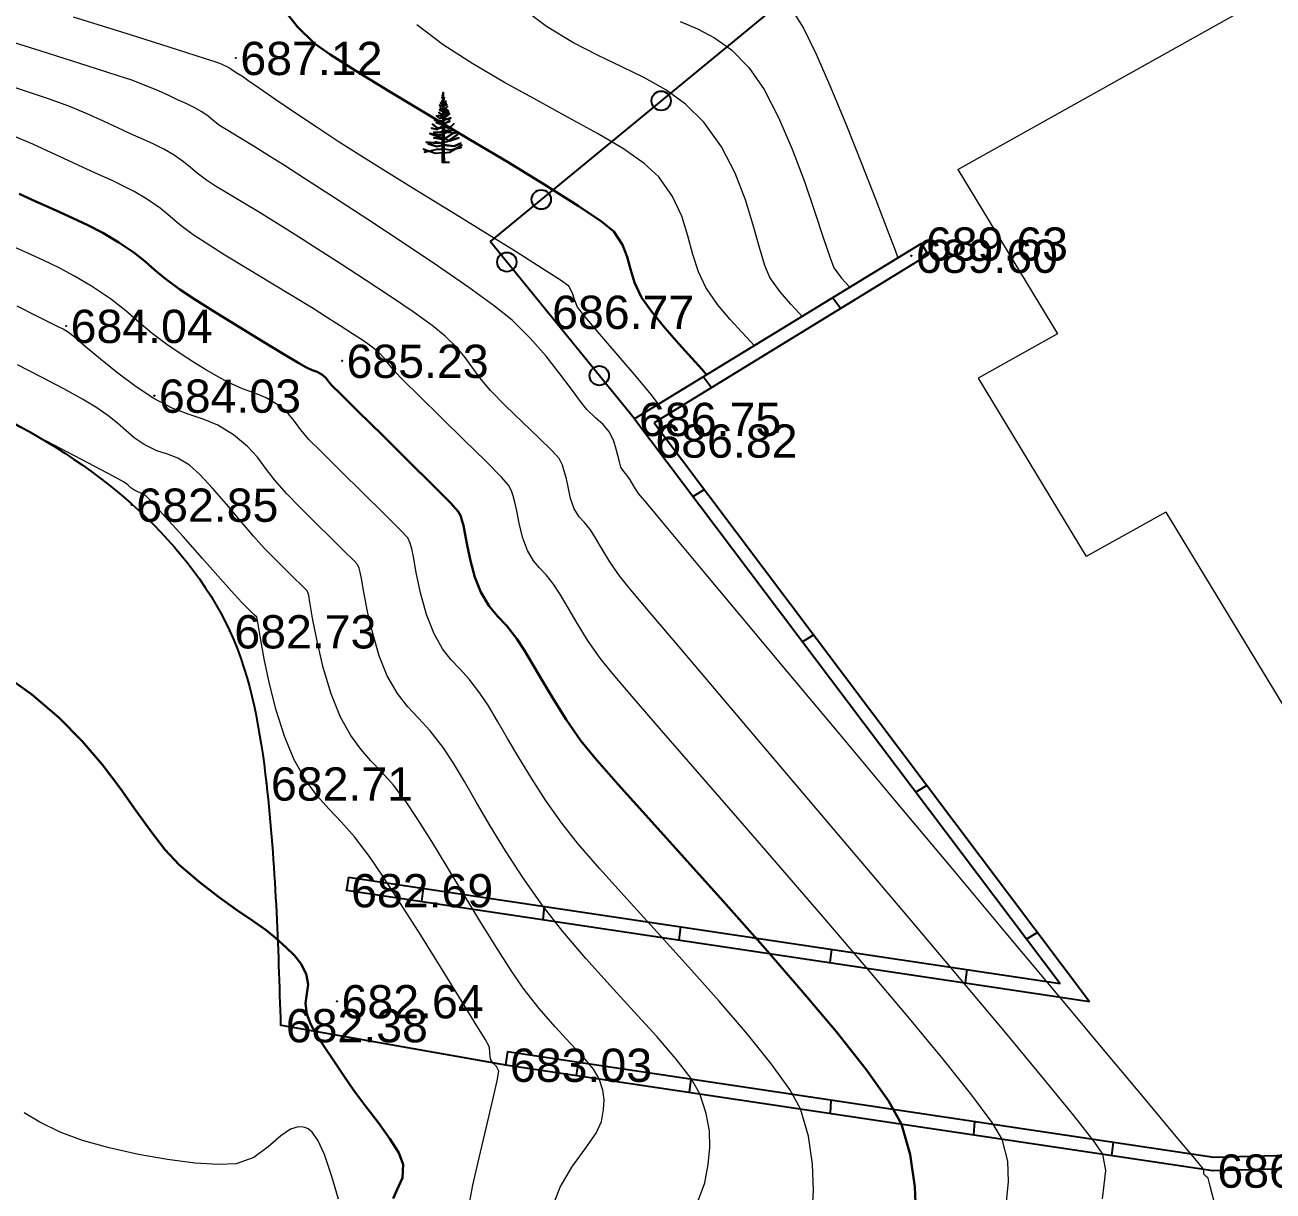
# Model space of a CAD drawing. Header units: feet. Extents: x 3381 to 1374491, y 675186 to 8751562.
# Drawn here: x 686674.7 to 686712.22, y 4376110.15 to 4376145.2 of the extents above; entities that cross this region are included whole.
import ezdxf

# ---------------------------------------------------------------- set-up
doc = ezdxf.new("R2010")
doc.units = ezdxf.units.FT
doc.header["$MEASUREMENT"] = 0
doc.header["$PDMODE"] = 34
doc.header["$PDSIZE"] = 0.01
doc.layers.get('0').update_dxf_attribs({"linetype": 'CONTINUOUS'})
for name, color, linetype in [('0_Point_Height', 2, 'CONTINUOUS'), ('0_Point_Point', 7, 'CONTINUOUS'), ('Aqaclar', 3, 'CONTINUOUS')]:
    doc.layers.add(name, color=color, linetype=linetype)
for name, color, linetype, lineweight in [('ANA HORIZONTAL', 24, 'CONTINUOUS', 30), ('das tikili', 5, 'CONTINUOUS', 0), ('HORIZANTAL', 24, 'CONTINUOUS', 13)]:
    doc.layers.add(name, color=color, linetype=linetype, lineweight=lineweight)
doc.styles.get("Standard").update_dxf_attribs({"font": 'arial.ttf', "height": 2.5})

msp = doc.modelspace()

# ---------------------------------------------------------------- linework, layer by layer
at = {"linetype": 'Continuous'}
for p, q in [((686699.466, 4376147.563, 690.108), (686688.683, 4376138.685, 96.176)), ((686693.024, 4376133.355, 686.749), (686688.683, 4376138.685, 155.937)), ((686701.647, 4376138.626, 689.629), (686693.024, 4376133.355, 686.749)), ((686701.647, 4376138.626, 689.629), (686701.855, 4376138.285, 689.629)), ((686701.855, 4376138.285, 689.629), (686693.609, 4376133.244, 686.875)), ((686698.989, 4376137.001, 526.873), (686699.23, 4376136.68, 514.864)), ((686695.097, 4376134.622, 538.515), (686695.338, 4376134.301, 526.505)), ((686693.024, 4376133.355, 686.749), (686705.817, 4376116.387, 26.213)), ((686693.609, 4376133.244, 673.042), (686706.704, 4376115.85, 22.403)), ((686695.124, 4376131.232, 687.856), (686694.782, 4376131.023, 687.742)), ((686698.412, 4376126.864, 688.021), (686698.074, 4376126.657, 687.908)), ((686701.816, 4376122.343, 688.241), (686701.481, 4376122.138, 688.129)), ((686684.425, 4376119.587, 682.689), (686684.366, 4376119.191, 682.689)), ((686684.425, 4376119.587, 682.689), (686705.817, 4376116.387, 686.22)), ((686684.366, 4376119.191, 682.689), (686706.704, 4376115.85, 686.376)), ((686686.67, 4376119.251), (686686.621, 4376118.854)), ((686690.31, 4376118.707, 219.33), (686690.262, 4376118.309, 219.33)), ((686694.402, 4376118.095), (686694.354, 4376117.697)), ((686705.142, 4376117.925, 688.046), (686704.811, 4376117.722, 687.935)), ((686698.942, 4376117.416), (686698.893, 4376117.019)), ((686703.015, 4376116.807), (686702.966, 4376116.409)), ((686689.202, 4376114.341, 683.035), (686689.143, 4376113.945, 683.035)), ((686689.202, 4376114.341, 683.035), (686710.436, 4376111.165, 686.54)), ((686689.143, 4376113.945, 683.035), (686710.412, 4376110.764, 686.546)), ((686691.328, 4376114.023), (686691.271, 4376113.627)), ((686694.712, 4376113.517), (686694.662, 4376113.12)), ((686698.922, 4376112.887), (686698.907, 4376112.485)), ((686703.248, 4376112.24), (686703.216, 4376111.84)), ((686707.411, 4376111.617), (686707.364, 4376111.22)), ((686710.436, 4376111.165, 686.55), (686728.115, 4376111.628, 688.633)), ((686710.412, 4376110.764, 686.546), (686728.126, 4376111.228, 688.633))]:
    msp.add_line(p, q, dxfattribs=at)
at = {"color": 30, "linetype": 'Continuous'}
msp.add_line((686682.403, 4376115.134, 682.384), (686689.143, 4376113.945, 683.035), dxfattribs=at)
at = {"linetype": 'Continuous'}
for centre in [(686693.825, 4376142.919, 379.396), (686690.22, 4376139.951, 180.832), (686689.184, 4376138.071, 217.111), (686691.964, 4376134.657, 557.12)]:
    msp.add_circle(centre, 0.291, dxfattribs=at)
at = {"color": 30, "linetype": 'Continuous'}
msp.add_open_spline([(686653.199, 4376134.621), (686655.636, 4376135.804), (686660.729, 4376138.276), (686669.595, 4376135.452), (686676.867, 4376132.425), (686681.235, 4376127.177), (686682.187, 4376121.52), (686682.308, 4376117.54), (686682.382, 4376115.126)], degree=3, knots=[0, 0, 0, 0, 7.836941, 16.383664, 26.472949, 31.316468, 36.03358, 43.306752, 43.306752, 43.306752, 43.306752], dxfattribs=at)
at = {"layer": '0_Point_Point'}
for p in [(686681.036, 4376144.205, 687.116), (686701.647, 4376138.626, 689.629), (686701.346, 4376138.26, 689.604), (686690.41, 4376136.575, 686.766), (686675.934, 4376136.152, 684.043), (686684.229, 4376135.103, 685.227), (686678.588, 4376134.055, 684.031), (686693.024, 4376133.355, 686.749), (686693.515, 4376132.705, 686.82), (686677.908, 4376130.778, 682.846), (686680.855, 4376126.972, 682.733), (686681.956, 4376122.398, 682.706), (686684.366, 4376119.191, 682.689), (686684.079, 4376115.854, 682.637), (686682.403, 4376115.134, 682.384), (686689.143, 4376113.945, 683.035), (686710.412, 4376110.764, 686.546)]:
    msp.add_point(p, dxfattribs=at)
at = {"layer": 'ANA HORIZONTAL', "color": 16, "lineweight": 30}
for points, elevation in [([(686695.187, 4376134.678), (686695.053, 4376134.847), (686694.75, 4376135.185), (686694.359, 4376135.615), (686693.939, 4376136.092), (686693.546, 4376136.573), (686693.238, 4376137.011), (686693.019, 4376137.459), (686692.9, 4376137.855), (686692.807, 4376138.225), (686692.665, 4376138.594), (686692.399, 4376138.989), (686692.029, 4376139.294), (686691.328, 4376139.766), (686690.375, 4376140.365), (686689.25, 4376141.049), (686688.035, 4376141.778), (686686.809, 4376142.508), (686685.652, 4376143.201), (686684.645, 4376143.814), (686683.868, 4376144.306), (686683.401, 4376144.636), (686682.891, 4376145.139), (686682.481, 4376145.661)], 687.5), ([(686701.487, 4376109.312), (686701.448, 4376110.273), (686701.312, 4376111.247), (686701.046, 4376112.165), (686700.663, 4376112.859), (686699.992, 4376113.801), (686699.095, 4376114.931), (686698.037, 4376116.191), (686696.88, 4376117.522), (686695.687, 4376118.864), (686694.523, 4376120.159), (686693.45, 4376121.348), (686692.532, 4376122.371), (686691.832, 4376123.169), (686691.412, 4376123.685), (686690.973, 4376124.318), (686690.593, 4376124.914), (686690.263, 4376125.464), (686689.974, 4376125.96), (686689.717, 4376126.392), (686689.484, 4376126.751), (686689.173, 4376127.143), (686688.901, 4376127.431), (686688.65, 4376127.727), (686688.401, 4376128.146), (686688.222, 4376128.6), (686688.087, 4376129.095), (686687.989, 4376129.562), (686687.922, 4376129.937), (686687.877, 4376130.152), (686687.834, 4376130.31), (686687.797, 4376130.435), (686687.724, 4376130.575), (686687.488, 4376130.83), (686686.948, 4376131.373), (686686.226, 4376132.091), (686685.442, 4376132.865), (686684.716, 4376133.579), (686684.169, 4376134.117), (686683.922, 4376134.363), (686683.819, 4376134.486), (686683.741, 4376134.587), (686683.626, 4376134.691), (686683.481, 4376134.773), (686683.334, 4376134.827), (686683.158, 4376134.904), (686682.929, 4376135.037), (686682.464, 4376135.313), (686681.844, 4376135.686), (686681.144, 4376136.111), (686680.445, 4376136.543), (686679.823, 4376136.936), (686679.357, 4376137.243), (686678.925, 4376137.563), (686678.596, 4376137.838), (686678.3, 4376138.096), (686677.966, 4376138.361), (686677.523, 4376138.66), (686677.037, 4376138.947), (686676.591, 4376139.179), (686676.139, 4376139.39), (686675.632, 4376139.616), (686675.024, 4376139.89), (686674.522, 4376140.124)], 685), ([(686685.766, 4376109.925), (686685.886, 4376110.192), (686686.043, 4376110.543), (686686.07, 4376110.948), (686685.933, 4376111.296), (686685.669, 4376111.723), (686685.326, 4376112.198), (686684.949, 4376112.692), (686684.586, 4376113.173), (686684.283, 4376113.61), (686683.983, 4376114.066), (686683.711, 4376114.469), (686683.476, 4376114.829), (686683.292, 4376115.157), (686683.171, 4376115.464), (686683.132, 4376115.798), (686683.174, 4376116.08), (686683.208, 4376116.358), (686683.149, 4376116.677), (686682.995, 4376116.985), (686682.797, 4376117.232), (686682.548, 4376117.47), (686682.242, 4376117.751), (686681.952, 4376117.986), (686681.55, 4376118.268), (686681.061, 4376118.601), (686680.512, 4376118.99), (686679.929, 4376119.44), (686679.336, 4376119.957), (686678.904, 4376120.42), (686678.477, 4376120.97), (686678.034, 4376121.589), (686677.556, 4376122.259), (686677.023, 4376122.961), (686676.416, 4376123.676), (686675.715, 4376124.386), (686674.9, 4376125.072), (686674.006, 4376125.72)], 682.5)]:
    msp.add_lwpolyline(points, dxfattribs=dict(at, elevation=elevation))
at = {"layer": 'Aqaclar', "color": 3}
msp.add_lwpolyline([(686687.458, 4376141.067), (686687.246, 4376141.059), (686687.25, 4376141.354), (686687.042, 4376141.33), (686686.833, 4376141.406), (686686.682, 4376141.46), (686686.833, 4376141.406), (686686.707, 4376141.379), (686686.833, 4376141.406), (686687.086, 4376141.46), (686687.252, 4376141.467), (686687.25, 4376141.354), (686687.295, 4376141.359), (686687.299, 4376141.061), (686687.295, 4376141.359), (686687.472, 4376141.379), (686687.638, 4376141.472), (686687.807, 4376141.516), (686687.638, 4376141.472), (686687.832, 4376141.581), (686687.638, 4376141.472), (686687.497, 4376141.435), (686687.294, 4376141.465), (686687.295, 4376141.359), (686687.294, 4376141.465), (686687.276, 4376141.468), (686687.252, 4376141.467), (686687.253, 4376141.589), (686687.251, 4376141.589), (686687.08, 4376141.549), (686686.821, 4376141.622), (686687.08, 4376141.549), (686687.251, 4376141.589), (686687.253, 4376141.589), (686687.254, 4376141.636), (686687.244, 4376141.638), (686687.03, 4376141.686), (686687.159, 4376141.657), (686687.086, 4376141.646), (686686.758, 4376141.678), (686687.086, 4376141.646), (686687.159, 4376141.657), (686687.254, 4376141.672), (686687.254, 4376141.636), (686687.254, 4376141.672), (686687.291, 4376141.678), (686687.294, 4376141.465), (686687.293, 4376141.59), (686687.295, 4376141.589), (686687.598, 4376141.557), (686687.8, 4376141.646), (686687.598, 4376141.557), (686687.293, 4376141.59), (686687.291, 4376141.678), (686687.402, 4376141.695), (686687.699, 4376141.905), (686687.437, 4376141.719), (686687.459, 4376141.711), (686687.743, 4376141.808), (686687.459, 4376141.711), (686687.352, 4376141.751), (686687.29, 4376141.761), (686687.291, 4376141.678), (686687.29, 4376141.761), (686687.255, 4376141.766), (686687.254, 4376141.672), (686687.255, 4376141.766), (686686.992, 4376141.808), (686687.255, 4376141.766), (686687.256, 4376141.816), (686687.188, 4376141.816), (686686.865, 4376141.938), (686687.188, 4376141.816), (686687.256, 4376141.816), (686687.257, 4376141.919), (686687.169, 4376141.881), (686686.96, 4376141.929), (686687.169, 4376141.881), (686687.288, 4376141.932), (686687.29, 4376141.816), (686687.256, 4376141.816), (686687.29, 4376141.816), (686687.29, 4376141.761), (686687.29, 4376141.816), (686687.371, 4376141.816), (686687.57, 4376141.949), (686687.661, 4376142.01), (686687.57, 4376141.949), (686687.592, 4376141.946), (686687.687, 4376141.962), (686687.592, 4376141.946), (686687.434, 4376141.97), (686687.407, 4376141.983), (686687.288, 4376141.932), (686687.407, 4376141.983), (686687.586, 4376142.059), (686687.407, 4376141.983), (686687.345, 4376142.011), (686687.453, 4376142.035), (686687.345, 4376142.011), (686687.276, 4376142.043), (686687.287, 4376142.038), (686687.287, 4376141.998), (686687.345, 4376142.011), (686687.287, 4376141.998), (686687.288, 4376141.932), (686687.287, 4376141.998), (686687.258, 4376141.991), (686687.257, 4376141.919), (686687.258, 4376141.991), (686687.162, 4376141.97), (686686.985, 4376141.978), (686687.162, 4376141.97), (686687.258, 4376141.991), (686687.259, 4376142.083), (686687.314, 4376142.075), (686687.287, 4376142.079), (686687.287, 4376142.038), (686687.287, 4376142.079), (686687.259, 4376142.083), (686687.086, 4376142.108), (686686.954, 4376142.213), (686687.086, 4376142.108), (686687.15, 4376142.098), (686687.086, 4376142.059), (686686.916, 4376142.099), (686687.086, 4376142.059), (686687.15, 4376142.098), (686687.26, 4376142.167), (686687.259, 4376142.083), (686687.286, 4376142.079), (686687.286, 4376142.143), (686687.447, 4376142.099), (686687.586, 4376142.221), (686687.447, 4376142.099), (686687.286, 4376142.143), (686687.285, 4376142.223), (686687.472, 4376142.31), (686687.244, 4376142.205), (686687.061, 4376142.27), (686687.244, 4376142.205), (686687.261, 4376142.212), (686687.26, 4376142.167), (686687.262, 4376142.324), (686687.244, 4376142.318), (686687.156, 4376142.31), (686687.011, 4376142.334), (686687.156, 4376142.31), (686687.244, 4376142.318), (686687.262, 4376142.324), (686687.283, 4376142.331), (686687.285, 4376142.223), (686687.283, 4376142.331), (686687.503, 4376142.407), (686687.397, 4376142.371), (686687.472, 4376142.367), (686687.32, 4376142.375), (686687.207, 4376142.431), (686687.263, 4376142.403), (686687.262, 4376142.324), (686687.283, 4376142.331), (686687.282, 4376142.425), (686687.156, 4376142.391), (686687.068, 4376142.464), (686687.156, 4376142.391), (686687.263, 4376142.42), (686687.263, 4376142.403), (686687.263, 4376142.42), (686687.364, 4376142.448), (686687.465, 4376142.529), (686687.364, 4376142.448), (686687.282, 4376142.425), (686687.282, 4376142.467), (686687.314, 4376142.464), (686687.44, 4376142.577), (686687.314, 4376142.464), (686687.282, 4376142.467), (686687.264, 4376142.468), (686687.263, 4376142.42), (686687.264, 4376142.468), (686687.124, 4376142.48), (686687.264, 4376142.468), (686687.264, 4376142.484), (686687.137, 4376142.569), (686687.264, 4376142.484), (686687.266, 4376142.595), (686687.27, 4376142.593), (686687.156, 4376142.642), (686687.27, 4376142.593), (686687.377, 4376142.658), (686687.28, 4376142.6), (686687.282, 4376142.467), (686687.281, 4376142.533), (686687.421, 4376142.626), (686687.281, 4376142.533), (686687.279, 4376142.67), (686687.339, 4376142.683), (686687.396, 4376142.747), (686687.339, 4376142.683), (686687.279, 4376142.67), (686687.267, 4376142.667), (686687.266, 4376142.595), (686687.267, 4376142.667), (686687.225, 4376142.658), (686687.175, 4376142.723), (686687.225, 4376142.658), (686687.267, 4376142.667), (686687.268, 4376142.761), (686687.156, 4376142.788), (686687.289, 4376142.755), (686687.377, 4376142.804), (686687.289, 4376142.755), (686687.278, 4376142.758), (686687.279, 4376142.67), (686687.278, 4376142.758), (686687.277, 4376142.802), (686687.358, 4376142.844), (686687.277, 4376142.802), (686687.276, 4376142.875), (686687.308, 4376142.869), (686687.276, 4376142.875), (686687.225, 4376142.885), (686687.269, 4376142.876), (686687.268, 4376142.761), (686687.268, 4376142.804), (686687.225, 4376142.812), (686687.268, 4376142.804), (686687.269, 4376142.834), (686687.194, 4376142.861), (686687.269, 4376142.834), (686687.269, 4376142.876), (686687.27, 4376142.916), (686687.244, 4376142.925), (686687.276, 4376142.913), (686687.308, 4376142.901), (686687.333, 4376142.869), (686687.32, 4376142.886), (686687.352, 4376142.909), (686687.308, 4376142.877), (686687.32, 4376142.886), (686687.308, 4376142.901), (686687.276, 4376142.913), (686687.276, 4376142.875), (686687.276, 4376142.913), (686687.275, 4376142.975), (686687.314, 4376143.006), (686687.28, 4376142.979), (686687.301, 4376142.966), (686687.28, 4376142.979), (686687.271, 4376142.986), (686687.225, 4376143.015), (686687.271, 4376142.986), (686687.271, 4376143.045), (686687.244, 4376143.079), (686687.271, 4376143.045), (686687.273, 4376143.168), (686687.275, 4376142.983), (686687.275, 4376142.975), (686687.275, 4376142.983), (686687.271, 4376142.986), (686687.27, 4376142.972), (686687.275, 4376142.975), (686687.263, 4376142.966), (686687.27, 4376142.972), (686687.27, 4376142.916)], dxfattribs=at)
at = {"layer": 'das tikili', "color": 0, "lineweight": 20}
for p, q in [((686702.742, 4376140.851, 689.594), (686705.74, 4376135.914, 689.594)), ((686705.74, 4376135.914, 689.594), (686703.352, 4376134.579, 689.594)), ((686703.352, 4376134.579, 689.594), (686706.606, 4376129.219, 689.594)), ((686708.994, 4376130.554, 689.594), (686706.606, 4376129.219, 689.594)), ((686708.994, 4376130.554, 689.594), (686714.36, 4376121.718, 689.594))]:
    msp.add_line(p, q, dxfattribs=at)
at = {"layer": 'das tikili', "color": 0, "lineweight": 20, "elevation": 689.594}
msp.add_lwpolyline([(686702.742, 4376140.851), (686719.304, 4376150.109)], dxfattribs=at)
at = {"layer": 'HORIZANTAL', "color": 16, "linetype": 'Continuous', "lineweight": 20}
for points, elevation in [([(686693.747, 4376133.797), (686693.527, 4376134.087), (686693.082, 4376134.618), (686692.529, 4376135.263), (686691.977, 4376135.906), (686691.535, 4376136.428), (686691.311, 4376136.714), (686691.214, 4376136.943), (686691.162, 4376137.14), (686691.044, 4376137.345), (686690.801, 4376137.523), (686690.248, 4376137.882), (686689.461, 4376138.376), (686688.519, 4376138.961), (686687.496, 4376139.592), (686686.471, 4376140.224), (686685.519, 4376140.812), (686684.717, 4376141.311), (686684.143, 4376141.676), (686683.482, 4376142.113), (686682.835, 4376142.548), (686682.244, 4376142.95), (686681.752, 4376143.289), (686681.4, 4376143.531), (686681.232, 4376143.646), (686681.047, 4376143.761), (686680.944, 4376143.824), (686680.894, 4376143.863), (686680.843, 4376143.901), (686680.778, 4376143.934), (686680.706, 4376143.969), (686680.603, 4376144.016), (686680.447, 4376144.079), (686680.126, 4376144.182), (686679.252, 4376144.46), (686677.902, 4376144.887), (686676.152, 4376145.436)], 687), ([(686698.064, 4376136.436), (686697.988, 4376136.523), (686697.722, 4376136.802), (686697.4, 4376137.172), (686697.092, 4376137.605), (686696.938, 4376137.969), (686696.78, 4376138.51), (686696.595, 4376139.183), (686696.358, 4376139.942), (686696.047, 4376140.741), (686695.638, 4376141.534), (686695.108, 4376142.276), (686694.561, 4376142.82), (686693.966, 4376143.252), (686693.327, 4376143.613), (686692.646, 4376143.942), (686691.926, 4376144.281), (686691.17, 4376144.67), (686690.38, 4376145.149), (686689.561, 4376145.759)], 688.5), ([(686697.818, 4376145.564), (686698.104, 4376145.102), (686698.485, 4376144.316), (686698.928, 4376143.306), (686699.397, 4376142.173), (686699.859, 4376141.018), (686700.278, 4376139.942), (686700.622, 4376139.047), (686700.856, 4376138.432), (686700.945, 4376138.199), (686700.946, 4376138.198)], 689.5), ([(686696.626, 4376135.557), (686696.525, 4376135.676), (686696.25, 4376135.963), (686695.897, 4376136.344), (686695.518, 4376136.8), (686695.165, 4376137.308), (686694.942, 4376137.779), (686694.78, 4376138.302), (686694.63, 4376138.864), (686694.441, 4376139.449), (686694.165, 4376140.043), (686693.754, 4376140.632), (686693.315, 4376141.036), (686692.688, 4376141.47), (686691.914, 4376141.932), (686691.033, 4376142.42), (686690.088, 4376142.933), (686689.119, 4376143.469), (686688.167, 4376144.026), (686687.274, 4376144.603), (686686.481, 4376145.197)], 688), ([(686694.398, 4376145.302), (686694.921, 4376145.077), (686695.431, 4376144.811), (686695.942, 4376144.445), (686696.463, 4376143.92), (686696.921, 4376143.258), (686697.357, 4376142.413), (686697.763, 4376141.464), (686698.13, 4376140.49), (686698.448, 4376139.568), (686698.708, 4376138.777), (686698.901, 4376138.196), (686699.018, 4376137.902), (686699.251, 4376137.586), (686699.474, 4376137.341), (686699.5, 4376137.314)], 689), ([(686710.478, 4376109.713), (686710.329, 4376110.299), (686710.267, 4376110.533), (686710.202, 4376110.595), (686710.142, 4376110.653), (686710.137, 4376110.729), (686710.133, 4376110.806), (686709.917, 4376111.067), (686709.312, 4376111.791), (686708.378, 4376112.907), (686707.175, 4376114.345), (686705.761, 4376116.034), (686704.196, 4376117.902), (686702.541, 4376119.88), (686700.853, 4376121.896), (686699.193, 4376123.878), (686697.621, 4376125.758), (686696.195, 4376127.462), (686694.975, 4376128.922), (686694.02, 4376130.065), (686693.39, 4376130.821), (686693.145, 4376131.119), (686693, 4376131.337), (686692.89, 4376131.523), (686692.806, 4376131.658), (686692.704, 4376131.778), (686692.616, 4376131.904), (686692.567, 4376132.064), (686692.523, 4376132.256), (686692.475, 4376132.447), (686692.402, 4376132.69), (686692.269, 4376132.96), (686692.079, 4376133.188), (686691.852, 4376133.385), (686691.585, 4376133.641), (686691.397, 4376133.878), (686691.128, 4376134.247), (686690.782, 4376134.713), (686690.366, 4376135.239), (686689.884, 4376135.787), (686689.341, 4376136.321), (686688.814, 4376136.746), (686688.042, 4376137.307), (686687.1, 4376137.957), (686686.063, 4376138.652), (686685.007, 4376139.348), (686684.005, 4376139.999), (686683.133, 4376140.561), (686682.465, 4376140.989), (686682.077, 4376141.237), (686681.59, 4376141.543), (686681.153, 4376141.806), (686680.796, 4376142.021), (686680.547, 4376142.179), (686680.355, 4376142.326), (686680.209, 4376142.452), (686680.013, 4376142.591), (686679.785, 4376142.721), (686679.563, 4376142.825), (686679.286, 4376142.949), (686679.021, 4376143.073), (686678.71, 4376143.216), (686678.344, 4376143.372), (686677.911, 4376143.534), (686677.499, 4376143.67), (686676.563, 4376143.969), (686675.184, 4376144.406), (686673.44, 4376144.954)], 686.5), ([(686707.098, 4376109.914), (686707.143, 4376110.339), (686707.195, 4376110.77), (686707.104, 4376111.259), (686706.846, 4376111.636), (686706.232, 4376112.416), (686705.322, 4376113.531), (686704.173, 4376114.915), (686702.846, 4376116.499), (686701.398, 4376118.216), (686699.89, 4376119.998), (686698.379, 4376121.779), (686696.925, 4376123.49), (686695.586, 4376125.064), (686694.422, 4376126.434), (686693.492, 4376127.531), (686692.854, 4376128.29), (686692.568, 4376128.641), (686692.281, 4376129.063), (686692.049, 4376129.443), (686691.86, 4376129.767), (686691.699, 4376130.023), (686691.516, 4376130.245), (686691.36, 4376130.414), (686691.211, 4376130.651), (686691.101, 4376130.962), (686691.04, 4376131.267), (686690.975, 4376131.555), (686690.913, 4376131.783), (686690.859, 4376131.962), (686690.754, 4376132.165), (686690.543, 4376132.402), (686690.148, 4376132.789), (686689.652, 4376133.262), (686689.139, 4376133.759), (686688.696, 4376134.215), (686688.376, 4376134.591), (686688.141, 4376134.908), (686687.929, 4376135.2), (686687.68, 4376135.5), (686687.333, 4376135.843), (686686.935, 4376136.164), (686686.368, 4376136.571), (686685.689, 4376137.033), (686684.95, 4376137.521), (686684.206, 4376138.003), (686683.512, 4376138.449), (686682.922, 4376138.828), (686682.326, 4376139.205), (686681.763, 4376139.55), (686681.248, 4376139.859), (686680.797, 4376140.129), (686680.426, 4376140.355), (686680.15, 4376140.533), (686679.875, 4376140.74), (686679.671, 4376140.915), (686679.465, 4376141.087), (686679.183, 4376141.281), (686678.867, 4376141.464), (686678.574, 4376141.61), (686678.257, 4376141.754), (686677.865, 4376141.929), (686677.487, 4376142.106), (686677.059, 4376142.306), (686676.57, 4376142.524), (686676.012, 4376142.754), (686675.376, 4376142.99), (686674.866, 4376143.159), (686673.877, 4376143.478)], 686), ([(686704.204, 4376109.833), (686704.264, 4376110.424), (686704.246, 4376111.049), (686704.075, 4376111.712), (686703.777, 4376112.209), (686703.168, 4376113.028), (686702.304, 4376114.11), (686701.242, 4376115.394), (686700.038, 4376116.821), (686698.747, 4376118.33), (686697.426, 4376119.862), (686696.13, 4376121.356), (686694.915, 4376122.753), (686693.838, 4376123.992), (686692.954, 4376125.013), (686692.319, 4376125.757), (686691.99, 4376126.163), (686691.613, 4376126.711), (686691.296, 4376127.218), (686691.027, 4376127.674), (686690.796, 4376128.068), (686690.591, 4376128.387), (686690.366, 4376128.671), (686690.169, 4376128.88), (686689.987, 4376129.095), (686689.806, 4376129.398), (686689.653, 4376129.804), (686689.551, 4376130.226), (686689.481, 4376130.598), (686689.426, 4376130.854), (686689.374, 4376131.046), (686689.328, 4376131.199), (686689.239, 4376131.37), (686689.02, 4376131.61), (686688.542, 4376132.093), (686687.905, 4376132.723), (686687.211, 4376133.404), (686686.563, 4376134.04), (686686.06, 4376134.534), (686685.806, 4376134.79), (686685.636, 4376134.999), (686685.509, 4376135.172), (686685.325, 4376135.364), (686685.137, 4376135.515), (686684.873, 4376135.7), (686684.548, 4376135.916), (686684.175, 4376136.156), (686683.767, 4376136.419), (686683.358, 4376136.675), (686682.778, 4376137.028), (686682.096, 4376137.44), (686681.383, 4376137.872), (686680.709, 4376138.283), (686680.142, 4376138.635), (686679.753, 4376138.888), (686679.355, 4376139.188), (686679.06, 4376139.442), (686678.761, 4376139.69), (686678.353, 4376139.97), (686677.982, 4376140.189), (686677.642, 4376140.366), (686677.296, 4376140.528), (686676.909, 4376140.701), (686676.445, 4376140.91), (686675.994, 4376141.12), (686675.493, 4376141.355), (686674.935, 4376141.61), (686674.312, 4376141.88)], 685.5), ([(686698.366, 4376109.465), (686698.4, 4376110.166), (686698.376, 4376110.961), (686698.259, 4376111.797), (686698.017, 4376112.618), (686697.696, 4376113.2), (686697.144, 4376113.963), (686696.416, 4376114.862), (686695.564, 4376115.852), (686694.642, 4376116.889), (686693.702, 4376117.927), (686692.798, 4376118.923), (686691.984, 4376119.831), (686691.311, 4376120.607), (686690.835, 4376121.206), (686690.35, 4376121.901), (686689.921, 4376122.562), (686689.542, 4376123.182), (686689.206, 4376123.755), (686688.904, 4376124.273), (686688.63, 4376124.729), (686688.377, 4376125.116), (686688.055, 4376125.53), (686687.768, 4376125.842), (686687.504, 4376126.123), (686687.251, 4376126.449), (686686.996, 4376126.893), (686686.765, 4376127.482), (686686.588, 4376128.13), (686686.459, 4376128.739), (686686.374, 4376129.212), (686686.328, 4376129.451), (686686.282, 4376129.623), (686686.209, 4376129.781), (686685.991, 4376130.012), (686685.5, 4376130.502), (686684.859, 4376131.135), (686684.188, 4376131.794), (686683.609, 4376132.365), (686683.245, 4376132.733), (686682.985, 4376133.038), (686682.796, 4376133.292), (686682.595, 4376133.529), (686682.299, 4376133.783), (686681.946, 4376133.994), (686681.605, 4376134.132), (686681.236, 4376134.266), (686680.8, 4376134.466), (686680.437, 4376134.664), (686680.101, 4376134.856), (686679.762, 4376135.063), (686679.392, 4376135.304), (686678.96, 4376135.598), (686678.525, 4376135.925), (686678.131, 4376136.257), (686677.728, 4376136.601), (686677.265, 4376136.963), (686676.692, 4376137.35), (686676.187, 4376137.651), (686675.723, 4376137.9), (686675.266, 4376138.122), (686674.783, 4376138.342), (686674.24, 4376138.583)], 684.5), ([(686694.95, 4376109.885), (686695.14, 4376110.401), (686695.233, 4376110.947), (686695.284, 4376111.454), (686695.273, 4376111.955), (686695.181, 4376112.483), (686694.989, 4376113.071), (686694.726, 4376113.533), (686694.28, 4376114.114), (686693.695, 4376114.791), (686693.016, 4376115.539), (686692.288, 4376116.331), (686691.555, 4376117.143), (686690.864, 4376117.951), (686690.257, 4376118.728), (686689.668, 4376119.572), (686689.147, 4376120.376), (686688.686, 4376121.13), (686688.277, 4376121.826), (686687.91, 4376122.455), (686687.577, 4376123.009), (686687.269, 4376123.48), (686686.878, 4376123.984), (686686.53, 4376124.362), (686686.209, 4376124.705), (686685.901, 4376125.101), (686685.591, 4376125.64), (686685.35, 4376126.235), (686685.153, 4376126.903), (686684.998, 4376127.565), (686684.884, 4376128.145), (686684.812, 4376128.565), (686684.779, 4376128.75), (686684.744, 4376128.872), (686684.694, 4376128.986), (686684.572, 4376129.114), (686684.285, 4376129.395), (686683.888, 4376129.783), (686683.434, 4376130.229), (686682.977, 4376130.685), (686682.569, 4376131.103), (686682.203, 4376131.523), (686681.932, 4376131.881), (686681.685, 4376132.207), (686681.389, 4376132.528), (686680.971, 4376132.874), (686680.496, 4376133.166), (686680.052, 4376133.351), (686679.605, 4376133.5), (686679.122, 4376133.683), (686678.57, 4376133.97), (686678.044, 4376134.32), (686677.493, 4376134.733), (686676.965, 4376135.157), (686676.509, 4376135.538), (686676.173, 4376135.823), (686676.005, 4376135.959), (686675.845, 4376136.05), (686675.678, 4376136.13), (686675.478, 4376136.233), (686675.057, 4376136.449), (686674.466, 4376136.748)], 684), ([(686690.596, 4376109.78), (686690.786, 4376110.265), (686691.142, 4376110.864), (686691.535, 4376111.419), (686691.866, 4376111.89), (686692.032, 4376112.237), (686692.093, 4376112.598), (686692.11, 4376112.896), (686692.07, 4376113.187), (686691.96, 4376113.524), (686691.786, 4376113.813), (686691.486, 4376114.172), (686691.092, 4376114.599), (686690.638, 4376115.09), (686690.156, 4376115.641), (686689.68, 4376116.25), (686689.296, 4376116.808), (686688.855, 4376117.497), (686688.376, 4376118.271), (686687.881, 4376119.086), (686687.391, 4376119.896), (686686.927, 4376120.656), (686686.51, 4376121.32), (686686.162, 4376121.844), (686685.774, 4376122.352), (686685.423, 4376122.744), (686685.099, 4376123.083), (686684.792, 4376123.43), (686684.491, 4376123.844), (686684.187, 4376124.388), (686683.901, 4376125.093), (686683.666, 4376125.888), (686683.48, 4376126.678), (686683.345, 4376127.365), (686683.262, 4376127.854), (686683.231, 4376128.048), (686683.207, 4376128.121), (686683.179, 4376128.191), (686683.049, 4376128.32), (686682.738, 4376128.623), (686682.325, 4376129.03), (686681.892, 4376129.473), (686681.569, 4376129.834), (686681.179, 4376130.293), (686680.757, 4376130.794), (686680.337, 4376131.279), (686679.954, 4376131.689), (686679.644, 4376131.966), (686679.289, 4376132.177), (686678.978, 4376132.293), (686678.66, 4376132.4), (686678.283, 4376132.587), (686677.981, 4376132.793), (686677.725, 4376133.005), (686677.474, 4376133.226), (686677.189, 4376133.461), (686676.829, 4376133.714), (686676.431, 4376133.95), (686675.863, 4376134.258), (686675.191, 4376134.611), (686674.476, 4376134.978)], 683.5), ([(686688.043, 4376109.687), (686688.165, 4376110.326), (686688.351, 4376111.153), (686688.561, 4376112.038), (686688.756, 4376112.852), (686688.896, 4376113.466), (686688.942, 4376113.749), (686688.875, 4376113.889), (686688.777, 4376113.992), (686688.697, 4376114.113), (686688.678, 4376114.294), (686688.66, 4376114.476), (686688.528, 4376114.71), (686688.207, 4376115.245), (686687.745, 4376116), (686687.191, 4376116.893), (686686.596, 4376117.843), (686686.008, 4376118.766), (686685.478, 4376119.582), (686685.055, 4376120.209), (686684.608, 4376120.792), (686684.205, 4376121.244), (686683.832, 4376121.634), (686683.478, 4376122.033), (686683.132, 4376122.51), (686682.782, 4376123.135), (686682.497, 4376123.823), (686682.252, 4376124.601), (686682.05, 4376125.398), (686681.891, 4376126.143), (686681.776, 4376126.763), (686681.706, 4376127.188), (686681.682, 4376127.347), (686681.664, 4376127.397), (686681.59, 4376127.468), (686681.418, 4376127.637), (686681.216, 4376127.843), (686681.001, 4376128.08), (686680.578, 4376128.553), (686680.032, 4376129.165), (686679.449, 4376129.819), (686678.912, 4376130.417), (686678.506, 4376130.862), (686678.317, 4376131.058), (686678.16, 4376131.135), (686677.996, 4376131.204), (686677.884, 4376131.286), (686677.785, 4376131.373), (686677.654, 4376131.47), (686677.346, 4376131.636), (686676.611, 4376132.024), (686675.57, 4376132.57), (686674.346, 4376133.211)], 683), ([(686684.121, 4376109.909), (686683.921, 4376110.591), (686683.702, 4376111.247), (686683.502, 4376111.681), (686683.332, 4376111.915), (686683.207, 4376112.016), (686683.14, 4376112.047), (686683.06, 4376112.069), (686682.906, 4376112.076), (686682.683, 4376112.009), (686682.392, 4376111.813), (686682.011, 4376111.481), (686681.574, 4376111.161), (686681.044, 4376110.97), (686680.515, 4376110.945), (686679.807, 4376110.99), (686678.984, 4376111.094), (686678.105, 4376111.249), (686677.233, 4376111.445), (686676.429, 4376111.673), (686675.753, 4376111.924), (686675.148, 4376112.217), (686674.672, 4376112.505)], 682)]:
    msp.add_lwpolyline(points, dxfattribs=dict(at, elevation=elevation))

# ---------------------------------------------------------------- texts
at = {"layer": '0_Point_Height', "color": 0}
for s, p in [('687.12', (686681.172, 4376143.691, 687.116)), ('689.63', (686701.783, 4376138.112, 689.629)), ('689.60', (686701.482, 4376137.746, 689.604)), ('686.77', (686690.546, 4376136.061, 686.766)), ('684.04', (686676.07, 4376135.638, 684.043)), ('685.23', (686684.365, 4376134.589, 685.227)), ('684.03', (686678.724, 4376133.541, 684.031)), ('686.75', (686693.16, 4376132.841, 686.749)), ('686.82', (686693.651, 4376132.191, 686.82)), ('682.85', (686678.044, 4376130.264, 682.846)), ('682.73', (686680.991, 4376126.458, 682.733)), ('682.71', (686682.092, 4376121.884, 682.706)), ('682.69', (686684.502, 4376118.677, 682.689)), ('682.64', (686684.215, 4376115.34, 682.637)), ('682.38', (686682.539, 4376114.62, 682.384)), ('683.03', (686689.279, 4376113.431, 683.035)), ('686.55', (686710.548, 4376110.25, 686.546))]:
    msp.add_text(s, height=1, dxfattribs=at).set_placement(p)

doc.saveas('drawing.dxf')
